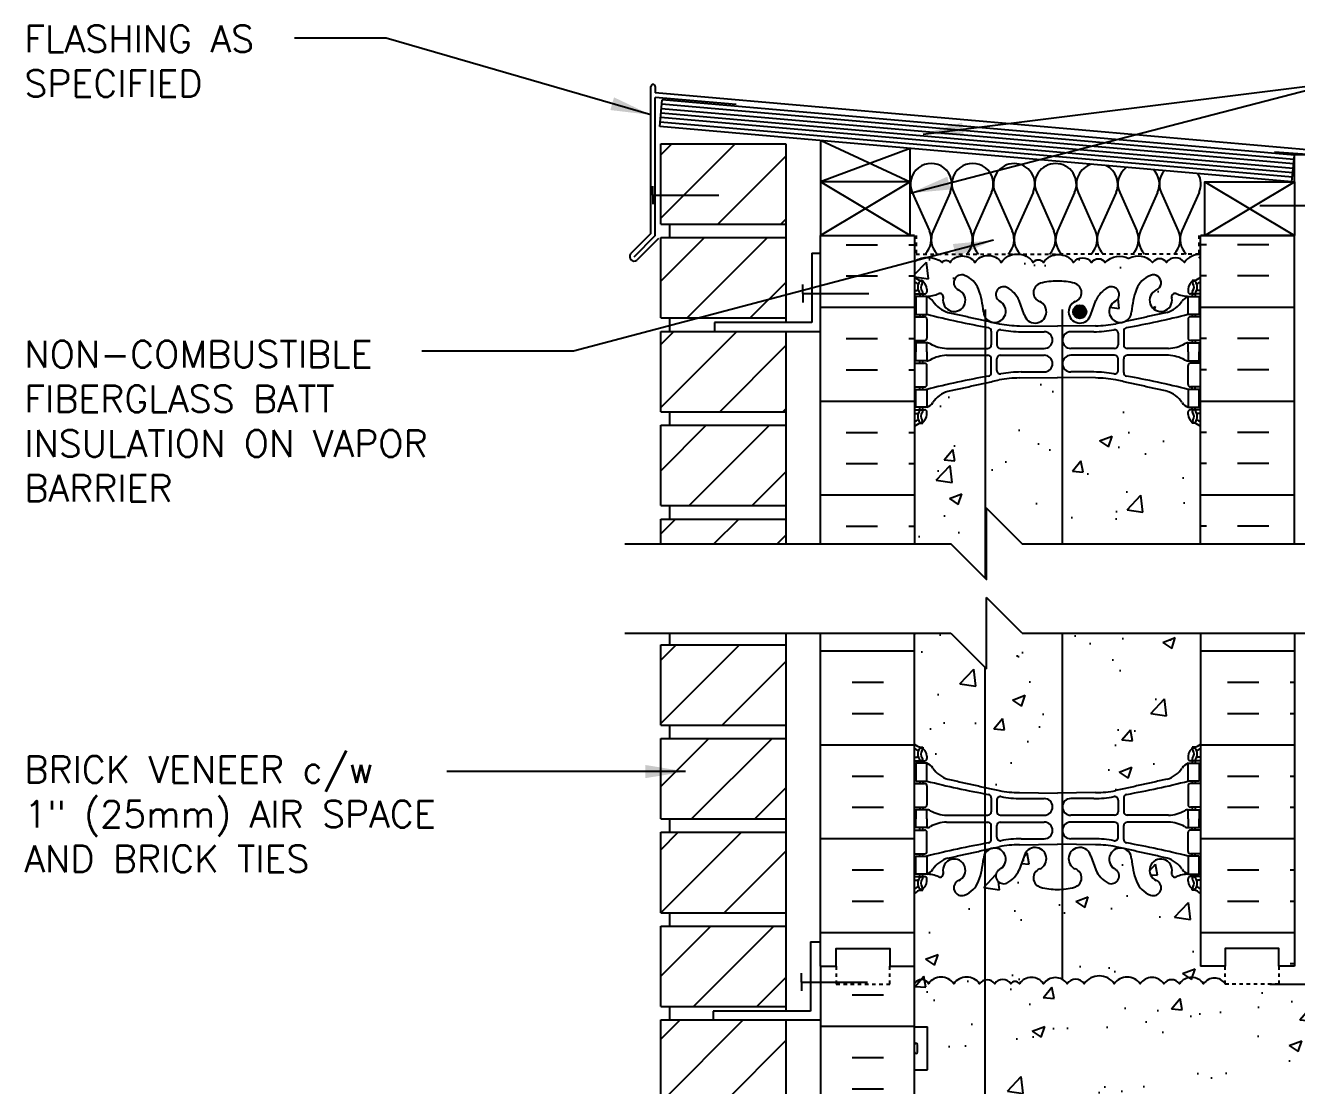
# Model space of a CAD drawing. Header units: inches. Extents: x 99.4 to 154.5, y 81.8 to 156.6.
# Drawn here: x 99.38 to 134.93, y 126.96 to 156.63 of the extents above; entities that cross this region are included whole.
import ezdxf

# ---------------------------------------------------------------- set-up
doc = ezdxf.new("R2010")
doc.units = ezdxf.units.IN
doc.header["$LTSCALE"] = 0.5
doc.header["$MEASUREMENT"] = 0
doc.linetypes.add('DASHED2', pattern=[0.375, 0.25, -0.125])
for name, color, linetype in [('HATCH', 12, 'Continuous'), ('line25', 2, 'Continuous'), ('LINE3', 3, 'Continuous'), ('LINE50', 5, 'Continuous'), ('LINE9', 9, 'Continuous'), ('TEXT', 4, 'Continuous'), ('Web_Edge', 9, 'Continuous')]:
    doc.layers.add(name, color=color, linetype=linetype)
doc.styles.add('DIM', font='romans.shx', dxfattribs={"width": 0.7})
doc.styles.add('ROMANS', font='romans.shx', dxfattribs={"height": 0.75})
doc.dimstyles.new('ext_12', dxfattribs={"dimscale": 12, "dimtxt": 0.09375, "dimasz": 0.09375, "dimexe": 0.09375, "dimexo": 0.0625, "dimgap": 0.0625, "dimtad": 1, "dimdec": 1, "dimzin": 3, "dimdsep": 46, "dimlunit": 4, "dimtxsty": 'DIM', "dimcen": 0.09, "dimdle": 0.09375, "dimclrt": 4, "dimadec": 0, "dimazin": 0, "dimtfac": 1, "dimtdec": 1, "dimtmove": 2, "dimatfit": 3, "dimfxl": 1, "dimfrac": 2, "dimtolj": 1, "dimtzin": 0, "dimarcsym": 0})

msp = doc.modelspace()

# ---------------------------------------------------------------- hatches: boundary and pattern name
at = {"layer": 'HATCH'}
h = msp.add_hatch(dxfattribs=at)
h.set_pattern_fill('ANSI31', color=256, scale=10, style=0)
h.set_pattern_definition([(45, (118.6013, 106.7309), (-0.883883, 0.883883), [])])
h.paths.add_polyline_path([(120.649, 107.801), (117.15, 107.801), (117.15, 105.551), (120.649, 105.551)])
h.paths.add_polyline_path([(120.649, 105.176), (117.15, 105.176), (117.15, 103.303), (120.649, 103.303)])
h.paths.add_polyline_path([(120.649, 139.301), (117.15, 139.301), (117.15, 137.051), (120.649, 137.051)])
h.paths.add_polyline_path([(120.649, 136.676), (117.15, 136.676), (117.15, 134.426), (120.649, 134.426)])
h.paths.add_polyline_path([(120.649, 134.051), (117.15, 134.051), (117.15, 131.801), (120.649, 131.801)])
h.paths.add_polyline_path([(120.649, 131.426), (117.15, 131.426), (117.15, 129.176), (120.649, 129.176)])
h.paths.add_polyline_path([(120.649, 128.801), (117.15, 128.801), (117.15, 126.551), (120.649, 126.551)])
h.paths.add_polyline_path([(120.649, 126.176), (117.15, 126.176), (117.15, 123.926), (120.649, 123.926)])
h.paths.add_polyline_path([(120.649, 123.551), (117.15, 123.551), (117.15, 121.301), (120.649, 121.301)])
h.paths.add_polyline_path([(120.649, 120.926), (117.15, 120.926), (117.15, 118.676), (120.649, 118.676)])
h.paths.add_polyline_path([(120.649, 118.301), (117.15, 118.301), (117.15, 116.051), (120.649, 116.051)])
h.paths.add_polyline_path([(120.649, 115.676), (117.15, 115.676), (117.15, 113.426), (120.649, 113.426)])
h.paths.add_polyline_path([(120.649, 113.051), (117.15, 113.051), (117.15, 110.801), (120.649, 110.801)])
h.paths.add_polyline_path([(120.649, 110.426), (117.15, 110.426), (117.15, 108.176), (120.649, 108.176)])
h.paths.add_polyline_path([(120.649, 142.818), (117.149, 142.818), (117.149, 142.122), (120.649, 142.122)])
h.paths.add_polyline_path([(120.649, 145.443), (117.149, 145.443), (117.149, 143.193), (120.649, 143.193)])
h.paths.add_polyline_path([(120.649, 148.068), (117.149, 148.068), (117.149, 145.818), (120.649, 145.818)])
h.paths.add_polyline_path([(120.649, 150.693), (117.149, 150.693), (117.149, 148.443), (120.649, 148.443)])
h.paths.add_polyline_path([(120.649, 153.318), (117.149, 153.318), (117.149, 151.068), (120.649, 151.068)])
h = msp.add_hatch(dxfattribs=at)
h.set_pattern_fill('INSUL', color=256, scale=7, style=0)
h.set_pattern_definition([(0, (-2801.9145, -263.3835), (0, 2.625), []), (0, (-2801.9145, -262.5085), (0, 2.625), [0.875, -0.875]), (0, (-2801.9145, -261.6335), (0, 2.625), [0.875, -0.875])])
h.paths.add_polyline_path([(124.247, 150.754), (121.622, 150.754), (121.622, 142.129), (124.247, 142.129)])
h = msp.add_hatch(dxfattribs=at)
h.set_pattern_fill('INSUL', color=256, scale=7, style=0)
h.set_pattern_definition([(180, (3058.4086, -263.3835), (0, 2.625), []), (180, (3058.4086, -262.5085), (0, 2.625), [0.875, -0.875]), (180, (3058.4086, -261.6335), (0, 2.625), [0.875, -0.875])])
h.paths.add_polyline_path([(134.872, 150.754), (132.247, 150.754), (132.247, 142.129), (134.872, 142.129)])
h = msp.add_hatch(dxfattribs=at)
h.set_pattern_fill('AR-CONC', color=256, scale=0.5)
h.paths.add_polyline_path([(127.57, 150, 0.520567), (126.675, 150, 0.520567), (125.935, 150, 0.520567), (125.242, 150, 0.520567), (125.022, 150, 0.321585), (124.247, 150.025), (124.247, 149.592, 0.088416), (124.393, 149.494), (124.483, 149.494), (124.483, 149.453, -0.249069), (124.593, 149.245), (124.593, 149.178, -0.414214), (124.531, 149.115), (124.483, 149.115), (124.483, 149.045), (124.588, 149.045, 0.087457), (124.925, 149.124, -0.638777), (125.05, 149.001, 2.087231), (125.484, 149.226, -1), (125.647, 149.634, -0.21345), (126.04, 149.245, -0.068226), (126.175, 148.617, 1.753171), (126.626, 148.914, -0.940793), (126.83, 149.297, -0.173075), (127.176, 148.93), (127.318, 148.543, 1.612474), (127.75, 148.903, -0.734872), (127.773, 149.414, -0.068475), (128.247, 149.476, -0.068475), (128.721, 149.414, -0.734872), (128.744, 148.903, 1.612474), (129.176, 148.543), (129.318, 148.93, -0.173075), (129.664, 149.297, -0.940793), (129.868, 148.914, 1.753171), (130.319, 148.617, -0.068226), (130.455, 149.245, -0.21345), (130.847, 149.634, -1), (131.01, 149.226, 2.087231), (131.444, 149.001, -0.638777), (131.569, 149.124, 0.087457), (131.906, 149.045), (132.011, 149.045), (132.011, 149.115), (131.964, 149.115, -0.414214), (131.901, 149.178), (131.901, 149.245, -0.249069), (132.011, 149.453), (132.011, 149.494), (132.101, 149.494, 0.088416), (132.247, 149.592), (132.247, 150.219, 0.259173), (131.796, 150, 0.520567), (131.296, 150, 0.520567), (130.909, 150, 0.336749), (130.247, 150.105, 0.336749), (129.585, 150, 0.520567), (129.198, 150, 0.520567), (128.698, 150, 0.520567), (127.852, 150, 0.520567)])
h = msp.add_hatch(dxfattribs=at)
h.set_pattern_fill('AR-CONC', color=256, scale=0.5)
edge = h.paths.add_edge_path()
edge.add_arc((131.901, 145.038), 0.5, 46.2109, 66.4218)
edge.add_line((132.101, 145.497), (132.011, 145.497))
edge.add_line((132.011, 145.497), (132.011, 145.538))
edge.add_arc((132.151, 145.745), 0.25, 180, 235.9442, ccw=False)
edge.add_line((131.901, 145.745), (131.901, 145.813))
edge.add_arc((131.964, 145.813), 0.0625, 90, 180, ccw=False)
edge.add_line((131.964, 145.875), (132.011, 145.875))
edge.add_line((132.011, 145.875), (132.011, 145.945))
edge.add_line((132.011, 145.945), (131.906, 145.945))
edge.add_arc((132.028, 146.288), 0.364, 214.9775, 250.3387, ccw=False)
edge.add_arc((131.105, 145.677), 0.743, 32.7919, 73.8107)
edge.add_spline(control_points=[(131.313, 146.391), (129.875, 146.711)], knot_values=[0, 0, 1, 1], degree=1, periodic=0)
edge.add_arc((129.319, 143.78), 2.984, 79.2546, 90.0995)
edge.add_line((129.314, 146.764), (128.247, 146.779))
edge.add_line((128.247, 146.779), (127.18, 146.764))
edge.add_arc((127.175, 143.78), 2.984, 89.9005, 100.7454)
edge.add_spline(control_points=[(126.619, 146.711), (125.181, 146.391)], knot_values=[0, 0, 1, 1], degree=1, periodic=0)
edge.add_arc((125.389, 145.677), 0.743, 106.1893, 147.2081)
edge.add_arc((124.466, 146.288), 0.364, 289.6613, 325.0225, ccw=False)
edge.add_line((124.588, 145.945), (124.483, 145.945))
edge.add_line((124.483, 145.945), (124.483, 145.875))
edge.add_line((124.483, 145.875), (124.531, 145.875))
edge.add_arc((124.531, 145.813), 0.0625, 0, 90, ccw=False)
edge.add_line((124.593, 145.813), (124.593, 145.745))
edge.add_arc((124.343, 145.745), 0.25, 304.0558, 360, ccw=False)
edge.add_line((124.483, 145.538), (124.483, 145.497))
edge.add_line((124.483, 145.497), (124.393, 145.497))
edge.add_arc((124.593, 145.038), 0.5, 113.5782, 133.7891)
edge.add_line((124.247, 145.399), (124.247, 142.122))
edge.add_line((124.247, 142.122), (125.261, 142.122))
edge.add_line((125.261, 142.122), (126.261, 141.122))
edge.add_line((126.261, 141.122), (126.261, 143.122))
edge.add_line((126.261, 143.122), (127.261, 142.122))
edge.add_line((127.261, 142.122), (132.247, 142.122))
edge.add_line((132.247, 142.122), (132.247, 145.399))
h = msp.add_hatch(dxfattribs=at)
h.set_pattern_fill('AR-CONC', color=256, scale=0.5)
edge = h.paths.add_edge_path()
edge.add_line((132.247, 139.622), (127.261, 139.622))
edge.add_line((127.261, 139.622), (126.261, 140.622))
edge.add_line((126.261, 140.622), (126.261, 138.622))
edge.add_line((126.261, 138.622), (125.261, 139.622))
edge.add_line((125.261, 139.622), (124.247, 139.622))
edge.add_line((124.247, 139.622), (124.247, 136.53))
edge.add_arc((124.593, 136.89), 0.5, 226.2109, 246.4218)
edge.add_line((124.393, 136.432), (124.483, 136.432))
edge.add_line((124.483, 136.432), (124.483, 136.39))
edge.add_arc((124.343, 136.183), 0.25, 0, 55.9442, ccw=False)
edge.add_line((124.593, 136.183), (124.593, 136.116))
edge.add_arc((124.531, 136.116), 0.0625, -90, 0, ccw=False)
edge.add_line((124.531, 136.053), (124.483, 136.053))
edge.add_line((124.483, 136.053), (124.483, 135.983))
edge.add_line((124.483, 135.983), (124.588, 135.983))
edge.add_arc((124.466, 135.641), 0.364, 34.9775, 70.3387, ccw=False)
edge.add_arc((125.389, 136.252), 0.743, 212.7919, 253.8107)
edge.add_spline(control_points=[(125.181, 135.538), (126.619, 135.218)], knot_values=[0, 0, 1, 1], degree=1, periodic=0)
edge.add_arc((127.175, 138.149), 2.984, 259.2546, 270.0995)
edge.add_line((127.18, 135.165), (128.247, 135.149))
edge.add_line((128.247, 135.149), (129.314, 135.165))
edge.add_arc((129.319, 138.149), 2.984, 269.9005, 280.7454)
edge.add_spline(control_points=[(129.875, 135.218), (131.313, 135.538)], knot_values=[0, 0, 1, 1], degree=1, periodic=0)
edge.add_arc((131.105, 136.252), 0.743, 286.1893, 327.2081)
edge.add_arc((132.028, 135.641), 0.364, 109.6613, 145.0225, ccw=False)
edge.add_line((131.906, 135.983), (132.011, 135.983))
edge.add_line((132.011, 135.983), (132.011, 136.053))
edge.add_line((132.011, 136.053), (131.964, 136.053))
edge.add_arc((131.964, 136.116), 0.0625, 180, 270, ccw=False)
edge.add_line((131.901, 136.116), (131.901, 136.183))
edge.add_arc((132.151, 136.183), 0.25, 124.0558, 180, ccw=False)
edge.add_line((132.011, 136.39), (132.011, 136.432))
edge.add_line((132.011, 136.432), (132.101, 136.432))
edge.add_arc((131.901, 136.89), 0.5, 293.5782, 313.7891)
edge.add_line((132.247, 136.53), (132.247, 139.622))
h.paths.add_polyline_path([(132.247, 132.337, 0.088416), (132.101, 132.435), (132.011, 132.435), (132.011, 132.476, -0.249069), (131.901, 132.683), (131.901, 132.751, -0.414214), (131.964, 132.813), (132.011, 132.813), (132.011, 132.883), (131.906, 132.883, 0.085348), (131.577, 132.808, -0.669601), (131.444, 132.928, 2.087231), (131.01, 132.703, -1), (130.847, 132.295, -0.21345), (130.455, 132.684, -0.069923), (130.318, 133.328, 1.702394), (129.868, 133.015, -0.940793), (129.664, 132.632, -0.173075), (129.318, 132.999), (129.176, 133.385, 1.612474), (128.744, 133.026, -0.734872), (128.721, 132.515, -0.068475), (128.247, 132.453, -0.068475), (127.773, 132.515, -0.734872), (127.75, 133.026, 1.612474), (127.318, 133.385), (127.176, 132.999, -0.173075), (126.83, 132.632, -0.940793), (126.626, 133.015, 1.702394), (126.176, 133.328, -0.069923), (126.04, 132.684, -0.21345), (125.647, 132.295, -1), (125.484, 132.703, 2.087231), (125.05, 132.928, -0.669601), (124.918, 132.808, 0.085348), (124.588, 132.883), (124.483, 132.883), (124.483, 132.813), (124.531, 132.813, -0.414214), (124.593, 132.751), (124.593, 132.683, -0.249069), (124.483, 132.476), (124.483, 132.435), (124.393, 132.435, 0.088416), (124.247, 132.337), (124.247, 130.303), (124.247, 129.815, -0.594384), (124.637, 129.815, -0.520567), (125.346, 129.815, -0.520567), (126.067, 129.815, -0.520567), (126.491, 129.815, -0.520567), (126.938, 129.815, -0.520567), (127.181, 129.815, -0.520567), (127.858, 129.815, -0.520567), (128.517, 129.815, -0.520567), (128.995, 129.815, -0.520567), (129.836, 129.815, -0.520567), (130.558, 129.815, -0.520567), (131.225, 129.815, -0.520567), (131.657, 129.815, -0.520567), (132.334, 129.815, -0.51094), (132.935, 129.824), (132.935, 130.303), (132.247, 130.303)])
h.paths.add_polyline_path([(153.512, 129.271), (153.512, 129.803), (134.185, 129.803), (132.935, 129.803), (132.935, 129.824, 0.51094), (132.334, 129.815, 0.520567), (131.657, 129.815, 0.520567), (131.225, 129.815, 0.520567), (130.558, 129.815, 0.520567), (129.836, 129.815, 0.520567), (128.995, 129.815, 0.520567), (128.517, 129.815, 0.520567), (127.858, 129.815, 0.520567), (127.181, 129.815, 0.520567), (126.938, 129.815, 0.520567), (126.491, 129.815, 0.520567), (126.067, 129.815, 0.520567), (125.346, 129.815, 0.520567), (124.637, 129.815, 0.594384), (124.247, 129.815), (124.247, 128.608), (124.612, 128.608), (124.612, 127.408), (124.247, 127.408), (124.247, 126.658), (124.612, 126.658), (124.612, 125.458), (124.247, 125.458), (124.247, 124.708), (124.612, 124.708), (124.612, 123.508), (124.247, 123.508), (124.247, 122.758), (124.612, 122.758), (124.612, 121.673, -0.223532), (124.822, 121.553, -0.520567), (125.215, 121.553, -0.520567), (125.547, 121.553, -0.520567), (125.909, 121.553, -0.520567), (126.281, 121.553, -0.520567), (126.747, 121.553, -0.520567), (127.14, 121.553, -0.520567), (127.471, 121.553, -0.520567), (127.834, 121.553, -0.520567), (128.206, 121.553, -0.520567), (128.672, 121.553, -0.520567), (129.065, 121.553, -0.520567), (129.396, 121.553, -0.493322), (129.747, 121.568, -0.520567), (130.14, 121.568, -0.520567), (130.471, 121.568, -0.546814), (130.843, 121.553, -0.520567), (131.237, 121.553, -0.520567), (131.568, 121.553, -0.493322), (131.918, 121.568, -0.405724), (132.247, 121.631), (132.247, 121.803), (153.512, 121.803), (153.512, 127.271), (154.512, 128.271), (152.512, 128.271)])
h.paths.add_polyline_path([(131.737, 120.99), (131.617, 121.19), (131.617, 121.303), (132.247, 121.303), (132.247, 121.631, 0.405724), (131.918, 121.568, 0.493322), (131.568, 121.553, 0.520567), (131.237, 121.553, 0.520567), (130.843, 121.553, 0.546814), (130.471, 121.568, 0.520567), (130.14, 121.568, 0.520567), (129.747, 121.568, 0.493322), (129.396, 121.553, 0.520567), (129.065, 121.553, 0.520567), (128.672, 121.553, 0.520567), (128.206, 121.553, 0.520567), (127.834, 121.553, 0.520567), (127.471, 121.553, 0.520567), (127.14, 121.553, 0.520567), (126.747, 121.553, 0.520567), (126.281, 121.553, 0.520567), (125.909, 121.553, 0.520567), (125.547, 121.553, 0.520567), (125.215, 121.553, 0.520567), (124.822, 121.553, 0.520567), (124.356, 121.553, 0.154863), (124.247, 121.636), (124.247, 121.303), (124.877, 121.303), (124.877, 121.19), (124.757, 120.99), (124.757, 119.522, 0.268156), (124.918, 119.374), (131.576, 119.374, 0.268138), (131.737, 119.522)])
h.paths.add_polyline_path([(131.887, 112.952, -0.414214), (131.837, 113.002), (131.837, 113.032), (131.737, 113.032), (131.737, 114.633, -0.380392), (131.444, 114.928, 2.087231), (131.01, 114.703, -1), (130.847, 114.295, -0.21345), (130.455, 114.684, -0.069923), (130.318, 115.328, 1.702394), (129.868, 115.015, -0.940793), (129.664, 114.632, -0.173075), (129.318, 114.999), (129.176, 115.385, 1.612474), (128.744, 115.026, -0.734872), (128.721, 114.515, -0.068475), (128.247, 114.453, -0.068475), (127.773, 114.515, -0.734872), (127.75, 115.026, 1.612474), (127.318, 115.385), (127.176, 114.999, -0.173075), (126.83, 114.632, -0.940793), (126.626, 115.015, 1.702394), (126.176, 115.328, -0.069923), (126.04, 114.684, -0.21345), (125.647, 114.295, -1), (125.484, 114.703, 2.087231), (125.05, 114.928, -0.380397), (124.757, 114.633), (124.757, 113.032), (124.657, 113.032), (124.657, 113.002, -0.414214), (124.607, 112.952), (124.481, 112.952), (124.432, 112.802, -0.6), (124.332, 112.802), (124.247, 113.062), (124.247, 112.303), (124.247, 110.268, 0.088416), (124.393, 110.171), (124.483, 110.171), (124.483, 110.129, -0.249069), (124.593, 109.922), (124.593, 109.855, -0.414214), (124.531, 109.792), (124.483, 109.792), (124.483, 109.722), (124.588, 109.722, 0.085348), (124.918, 109.798, -0.669601), (125.05, 109.677, 2.087231), (125.484, 109.902, -1), (125.647, 110.311, -0.21345), (126.04, 109.922, -0.069923), (126.176, 109.278, 1.702394), (126.626, 109.59, -0.940793), (126.83, 109.974, -0.173075), (127.176, 109.607), (127.318, 109.22, 1.612474), (127.75, 109.58, -0.734872), (127.773, 110.091, -0.068475), (128.247, 110.153, -0.068475), (128.721, 110.091, -0.734872), (128.744, 109.58, 1.612474), (129.176, 109.22), (129.318, 109.607, -0.173075), (129.664, 109.974, -0.940793), (129.868, 109.59, 1.702394), (130.318, 109.278, -0.069923), (130.455, 109.922, -0.21345), (130.847, 110.311, -1), (131.01, 109.902, 2.087231), (131.444, 109.677, -0.669601), (131.577, 109.798, 0.085348), (131.906, 109.722), (132.011, 109.722), (132.011, 109.792), (131.964, 109.792, -0.414214), (131.901, 109.855), (131.901, 109.922, -0.249069), (132.011, 110.129), (132.011, 110.171), (132.101, 110.171, 0.088416), (132.247, 110.268), (132.247, 112.303), (132.247, 113.062), (132.162, 112.802, -0.6), (132.062, 112.802), (132.013, 112.952)])
edge = h.paths.add_edge_path()
edge.add_arc((131.901, 105.715), 0.5, 46.2109, 66.4218)
edge.add_line((132.101, 106.173), (132.011, 106.173))
edge.add_line((132.011, 106.173), (132.011, 106.215))
edge.add_arc((132.151, 106.422), 0.25, 180, 235.9442, ccw=False)
edge.add_line((131.901, 106.422), (131.901, 106.49))
edge.add_arc((131.964, 106.49), 0.0625, 90, 180, ccw=False)
edge.add_line((131.964, 106.552), (132.011, 106.552))
edge.add_line((132.011, 106.552), (132.011, 106.622))
edge.add_line((132.011, 106.622), (131.906, 106.622))
edge.add_arc((132.028, 106.965), 0.364, 214.9775, 250.3387, ccw=False)
edge.add_arc((131.105, 106.354), 0.743, 32.7919, 73.8107)
edge.add_spline(control_points=[(131.313, 107.068), (129.875, 107.388)], knot_values=[0, 0, 1, 1], degree=1, periodic=0)
edge.add_arc((129.319, 104.456), 2.984, 79.2546, 90.0995)
edge.add_line((129.314, 107.44), (128.247, 107.456))
edge.add_line((128.247, 107.456), (127.18, 107.44))
edge.add_arc((127.175, 104.456), 2.984, 89.9005, 100.7454)
edge.add_spline(control_points=[(126.619, 107.388), (125.181, 107.068)], knot_values=[0, 0, 1, 1], degree=1, periodic=0)
edge.add_arc((125.389, 106.354), 0.743, 106.1893, 147.2081)
edge.add_arc((124.466, 106.965), 0.364, 289.6613, 325.0225, ccw=False)
edge.add_line((124.588, 106.622), (124.483, 106.622))
edge.add_line((124.483, 106.622), (124.483, 106.552))
edge.add_line((124.483, 106.552), (124.531, 106.552))
edge.add_arc((124.531, 106.49), 0.0625, 0, 90, ccw=False)
edge.add_line((124.593, 106.49), (124.593, 106.422))
edge.add_arc((124.343, 106.422), 0.25, 304.0558, 360, ccw=False)
edge.add_line((124.483, 106.215), (124.483, 106.173))
edge.add_line((124.483, 106.173), (124.393, 106.173))
edge.add_arc((124.593, 105.715), 0.5, 113.5782, 133.7891)
edge.add_line((124.247, 106.076), (124.247, 103.303))
edge.add_line((124.247, 103.303), (125.261, 103.303))
edge.add_line((125.261, 103.303), (126.261, 104.303))
edge.add_line((126.261, 104.303), (126.261, 103.303))
edge.add_line((126.261, 103.303), (126.261, 102.303))
edge.add_line((126.261, 102.303), (127.261, 103.303))
edge.add_line((127.261, 103.303), (132.247, 103.303))
edge.add_line((132.247, 103.303), (132.247, 106.076))
h.paths.add_polyline_path([(128.171, 117.03, 0.225652), (127.796, 117.405), (125.132, 117.405, 0.225652), (124.757, 117.03), (124.757, 116.189, 0.225652), (125.132, 115.814), (127.796, 115.814, 0.225652), (128.171, 116.189)])
h.paths.add_polyline_path([(128.171, 118.811, 0.225652), (127.796, 119.186), (125.132, 119.186, 0.225652), (124.757, 118.811), (124.757, 117.97, 0.225652), (125.132, 117.595), (127.796, 117.595, 0.225652), (128.171, 117.97)])
h.paths.add_polyline_path([(131.737, 118.811, 0.225652), (131.362, 119.186), (128.698, 119.186, 0.225652), (128.323, 118.811), (128.323, 117.97, 0.225652), (128.698, 117.595), (131.362, 117.595, 0.225652), (131.737, 117.97)])
h.paths.add_polyline_path([(131.737, 117.03, 0.225652), (131.362, 117.405), (128.698, 117.405, 0.225652), (128.323, 117.03), (128.323, 116.189, 0.225652), (128.698, 115.814), (131.362, 115.814, 0.225652), (131.737, 116.189)])
h = msp.add_hatch(dxfattribs=at)
h.set_pattern_fill('INSUL', color=256, scale=7, style=0)
h.paths.add_polyline_path([(134.872, 139.622), (132.247, 139.622), (132.247, 130.303), (132.935, 130.303), (132.935, 130.803), (134.435, 130.803), (134.435, 130.303), (134.872, 130.303)])
h.paths.add_polyline_path([(124.247, 139.622), (121.622, 139.622), (121.622, 130.303), (122.06, 130.303), (122.06, 130.803), (123.56, 130.803), (123.56, 130.303), (124.247, 130.303)])
h = msp.add_hatch(dxfattribs=at)
h.set_pattern_fill('INSUL', color=256, scale=7, style=0)
h.paths.add_polyline_path([(134.872, 121.803), (132.247, 121.803), (132.247, 112.303), (132.935, 112.303), (132.935, 112.803), (134.435, 112.803), (134.435, 112.303), (134.872, 112.303)])
h.paths.add_polyline_path([(124.247, 130.303), (123.56, 130.303), (123.56, 129.803), (122.06, 129.803), (122.06, 129.862), (121.622, 129.862), (121.622, 112.303), (122.06, 112.303), (122.06, 112.803), (123.56, 112.803), (123.56, 112.303), (124.247, 112.303)])
at = {"layer": 'LINE3'}
h = msp.add_hatch(color=256, dxfattribs=at)
h.paths.add_polyline_path([(129.055, 148.65, 0.831395), (128.687, 148.65)])
h.paths.add_polyline_path([(129.058, 148.616, 0.045935), (129.055, 148.65), (128.687, 148.65, 0.045935), (128.683, 148.616, 1)])

# ---------------------------------------------------------------- linework, layer by layer
at = {"layer": 'HATCH'}
for p, q in [((116.872, 150.806), (116.872, 154.918)), ((116.997, 154.918), (116.997, 154.741)), ((135.963, 153.081), (116.997, 154.741)), ((116.997, 150.754), (116.997, 154.615)), ((119.262, 154.417), (116.997, 154.615)), ((134.861, 152.877), (117.18, 154.423)), ((134.828, 152.503), (117.148, 154.05)), ((134.839, 152.628), (117.158, 154.174)), ((134.85, 152.752), (117.169, 154.299)), ((134.817, 152.379), (117.137, 153.925)), ((121.637, 153.406), (124.122, 152.254)), ((124.122, 153.189), (121.622, 152.254)), ((135.622, 152.988), (134.315, 153.079)), ((124.122, 150.754), (121.622, 152.254)), ((124.122, 152.254), (121.622, 150.754)), ((132.372, 150.754), (134.872, 152.254)), ((132.372, 152.254), (134.872, 150.754)), ((124.185, 151.95), (124.664, 150.877)), ((125.244, 151.951), (124.765, 150.877)), ((125.344, 151.95), (125.824, 150.877)), ((126.403, 151.951), (125.924, 150.877)), ((126.504, 151.95), (126.983, 150.877)), ((127.563, 151.95), (127.084, 150.877)), ((127.665, 151.95), (128.144, 150.877)), ((128.724, 151.95), (128.245, 150.877)), ((128.826, 151.95), (129.305, 150.877)), ((129.885, 151.95), (129.406, 150.877)), ((129.987, 151.95), (130.466, 150.877)), ((131.047, 151.95), (130.567, 150.877)), ((131.148, 151.95), (131.627, 150.877)), ((132.208, 151.95), (131.728, 150.877)), ((116.872, 150.806), (116.303, 150.237)), ((116.997, 150.754), (116.392, 150.149)), ((117.085, 150.666), (116.48, 150.06))]:
    msp.add_line(p, q, dxfattribs=at)
at = {"layer": 'HATCH', "color": 6, "linetype": 'DASHED2', "ltscale": 0.5}
for points in [[(122.935, 150.754), (124.291, 150.754), (124.291, 150.233), (128.247, 150.233)], [(133.56, 150.754), (132.203, 150.754), (132.203, 150.233), (128.247, 150.233)]]:
    msp.add_lwpolyline(points, dxfattribs=at)
at = {"layer": 'HATCH'}
for points in [[(124.247, 150.025, -0.321585), (125.022, 150, -0.520567), (125.242, 150, -0.520567), (125.935, 150, -0.520567), (126.675, 150, -0.520567), (127.57, 150, -0.520567), (127.852, 150, -0.520567), (128.698, 150, -0.520567), (129.198, 150, -0.520567), (129.585, 150, -0.336749), (130.247, 150.105)], [(132.247, 150.219, 0.259173), (131.796, 150, 0.520567), (131.296, 150, 0.520567), (130.909, 150, 0.336749), (130.247, 150.105)], [(132.941, 129.815, 0.520567), (132.334, 129.815, 0.520567), (131.657, 129.815, 0.520567), (131.225, 129.815, 0.520567), (130.558, 129.815, 0.520567), (129.836, 129.815, 0.520567), (128.995, 129.815, 0.520567), (128.517, 129.815, 0.520567), (127.858, 129.815, 0.520567), (127.181, 129.815, 0.520567), (126.938, 129.815, 0.520567), (126.491, 129.815, 0.520567), (126.067, 129.815, 0.520567), (125.346, 129.815, 0.520567), (124.637, 129.815, 0.594384), (124.247, 129.815)]]:
    msp.add_lwpolyline(points, format="xyb", dxfattribs=at)
for centre, radius, start, end in [((116.935, 154.918), 0.0625, 0, 180), ((124.714, 152.187), 0.58, 335.9664, 204.0694), ((125.874, 152.187), 0.58, 335.9664, 204.0694), ((127.03, 152.187), 0.577, 89.6769, 204.2169), ((127.037, 152.187), 0.577, 335.7834, 90.4023), ((128.191, 152.187), 0.577, 89.5977, 204.2166), ((128.198, 152.187), 0.577, 335.7831, 90.3231), ((129.352, 152.187), 0.577, 105.0351, 204.2166), ((129.359, 152.187), 0.577, 335.7831, 64.7825), ((130.513, 152.187), 0.577, 125.1758, 204.2166), ((130.52, 152.187), 0.577, 335.7831, 44.7269), ((131.674, 152.187), 0.577, 138.9384, 204.2166), ((131.682, 152.187), 0.577, 335.7831, 30.9838), ((124.135, 150.641), 0.58, 315.3149, 24.0694), ((125.295, 150.641), 0.58, 155.9664, 224.6851), ((125.294, 150.641), 0.58, 315.3149, 24.0694), ((126.454, 150.641), 0.58, 155.9664, 224.6851), ((126.454, 150.641), 0.58, 315.3149, 24.0694), ((127.613, 150.641), 0.58, 155.9306, 224.6851), ((127.615, 150.641), 0.58, 315.3149, 24.0694), ((128.774, 150.641), 0.58, 155.9306, 224.6851), ((128.776, 150.641), 0.58, 315.3149, 24.0694), ((129.935, 150.641), 0.58, 155.9306, 224.6851), ((129.937, 150.641), 0.58, 315.3149, 24.0694), ((131.097, 150.641), 0.58, 155.9306, 224.6851), ((131.098, 150.641), 0.58, 315.3149, 24.0694), ((132.258, 150.641), 0.58, 155.9306, 224.6851), ((116.407, 150.164), 0.127, 144.7902, 305.2098), ((125.295, 150.641), 0.58, 269.9771, 270), ((125.294, 150.641), 0.58, 270, 270.0458), ((127.613, 150.641), 0.58, 270, 273.6965), ((127.615, 150.641), 0.58, 280.1122, 281.3565), ((131.931, 150.641), 0.58, 297.6798, 302.977)]:
    msp.add_arc(centre, radius, start, end, dxfattribs=at)
at = {"layer": 'line25'}
for p, q in [((117.126, 153.801), (117.191, 154.548)), ((134.872, 153.001), (117.191, 154.548)), ((134.806, 152.254), (117.126, 153.801)), ((117.149, 151.068), (117.149, 153.318)), ((117.149, 153.318), (120.649, 153.318)), ((120.649, 153.318), (120.649, 148.318)), ((121.622, 153.407), (121.622, 150.754)), ((124.122, 150.754), (124.122, 153.189)), ((134.806, 152.254), (134.872, 153.001)), ((134.872, 152.254), (134.872, 153.005)), ((135.372, 153.005), (134.872, 153.005)), ((124.122, 152.254), (121.622, 152.254)), ((117.149, 151.068), (120.649, 151.068)), ((117.399, 150.693), (117.399, 151.068)), ((117.399, 150.693), (117.399, 151.068)), ((117.149, 148.443), (117.149, 150.693)), ((117.149, 150.693), (120.649, 150.693)), ((121.622, 150.754), (124.122, 150.754)), ((124.247, 150.754), (124.122, 150.754)), ((124.247, 150.754), (124.247, 142.122)), ((132.247, 150.754), (132.372, 150.754)), ((132.247, 142.122), (132.247, 150.754)), ((117.149, 148.443), (120.649, 148.443)), ((117.399, 148.068), (117.399, 148.443)), ((117.149, 145.818), (117.149, 148.068)), ((117.149, 148.068), (120.649, 148.068)), ((120.649, 148.068), (120.649, 142.122)), ((117.149, 145.818), (120.649, 145.818)), ((117.399, 145.443), (117.399, 145.818)), ((117.149, 143.193), (117.149, 145.443)), ((117.149, 145.443), (120.649, 145.443)), ((117.149, 143.193), (120.649, 143.193)), ((117.399, 142.818), (117.399, 143.193)), ((117.149, 142.122), (117.149, 142.818)), ((117.149, 142.818), (120.649, 142.818)), ((117.4, 139.301), (117.4, 139.622)), ((117.4, 139.301), (117.4, 139.622)), ((120.649, 139.622), (120.649, 129.051)), ((124.247, 130.303), (124.247, 139.622)), ((132.247, 139.622), (132.247, 130.303)), ((117.15, 137.051), (117.15, 139.301)), ((117.15, 139.301), (120.65, 139.301)), ((117.15, 137.051), (120.65, 137.051)), ((117.4, 136.676), (117.4, 137.051)), ((117.4, 136.676), (117.4, 137.051)), ((117.15, 134.426), (117.15, 136.676)), ((117.15, 136.676), (120.65, 136.676)), ((117.15, 134.426), (120.65, 134.426)), ((117.4, 134.051), (117.4, 134.426)), ((117.4, 134.051), (117.4, 134.426)), ((117.15, 131.801), (117.15, 134.051)), ((117.15, 134.051), (120.65, 134.051)), ((117.15, 131.801), (120.65, 131.801)), ((117.4, 131.426), (117.4, 131.801)), ((117.4, 131.426), (117.4, 131.801)), ((117.15, 129.176), (117.15, 131.426)), ((117.15, 131.426), (120.65, 131.426)), ((124.247, 112.303), (124.247, 130.303)), ((134.185, 129.803), (153.512, 129.803)), ((117.15, 129.176), (120.65, 129.176)), ((117.4, 128.801), (117.4, 129.176)), ((117.4, 128.801), (117.4, 129.176)), ((117.15, 126.551), (117.15, 128.801)), ((117.15, 128.801), (120.65, 128.801)), ((120.649, 128.801), (120.649, 115.926)), ((124.247, 128.608), (124.612, 128.608)), ((124.612, 127.408), (124.612, 128.608)), ((124.247, 127.408), (124.612, 127.408))]:
    msp.add_line(p, q, dxfattribs=at)
msp.add_lwpolyline([(134.872, 152.254), (134.872, 150.754), (132.372, 150.754), (132.372, 152.254)], close=True, dxfattribs=at)
at = {"layer": 'LINE3'}
for p, q in [((126.224, 148.685), (126.224, 141.159)), ((128.376, 148.685), (128.376, 142.122)), ((128.376, 139.622), (128.376, 129.939)), ((126.224, 104.266), (126.224, 138.659))]:
    msp.add_line(p, q, dxfattribs=at)
msp.add_circle((128.871, 148.616), 0.188, dxfattribs=at)
at = {"layer": 'LINE50'}
for p, q in [((121.622, 150.754), (124.247, 150.754)), ((121.622, 142.122), (121.622, 150.754)), ((132.247, 150.754), (134.872, 150.754)), ((134.872, 142.122), (134.872, 150.754)), ((121.622, 130.303), (121.622, 139.622)), ((134.872, 139.622), (134.872, 130.303)), ((121.622, 130.303), (121.622, 112.303))]:
    msp.add_line(p, q, dxfattribs=at)
for points in [[(121.622, 130.303), (122.06, 130.303), (122.06, 130.803), (123.56, 130.803), (123.56, 130.303), (124.247, 130.303)], [(134.872, 130.303), (134.435, 130.303), (134.435, 130.803), (132.935, 130.803), (132.935, 130.303), (132.247, 130.303)]]:
    msp.add_lwpolyline(points, dxfattribs=at)
at = {"layer": 'LINE9'}
for p, q in [((116.928, 151.879), (116.928, 152.129)), ((116.928, 151.879), (118.774, 151.879)), ((116.928, 151.879), (116.928, 151.629)), ((135.75, 151.583), (133.904, 151.583)), ((121.372, 150.254), (121.372, 148.318)), ((121.372, 150.254), (121.622, 150.254)), ((121.122, 149.129), (121.122, 149.379)), ((121.122, 149.129), (122.968, 149.129)), ((121.122, 149.129), (121.122, 148.879)), ((121.372, 148.318), (118.649, 148.318)), ((118.649, 148.318), (118.649, 148.068)), ((118.649, 148.068), (121.622, 148.068)), ((126.261, 138.622), (126.261, 140.622)), ((127.261, 139.622), (126.261, 140.622)), ((116.149, 139.622), (125.261, 139.622)), ((125.261, 139.622), (126.261, 138.622)), ((127.261, 139.622), (136.372, 139.622)), ((121.334, 130.987), (121.334, 129.051)), ((121.334, 130.987), (121.622, 130.987)), ((121.084, 129.862), (121.084, 130.112)), ((121.084, 129.862), (122.93, 129.862)), ((121.084, 129.862), (121.084, 129.612)), ((121.334, 129.051), (118.611, 129.051)), ((118.611, 129.051), (118.611, 128.801)), ((118.611, 128.801), (121.622, 128.801)), ((124.247, 127.898), (124.247, 128.118)), ((124.247, 128.063), (124.247, 128.063)), ((124.287, 128.158), (124.287, 128.158)), ((124.327, 127.898), (124.327, 128.118)), ((124.247, 127.953), (124.247, 127.953)), ((124.287, 127.858), (124.287, 127.858))]:
    msp.add_line(p, q, dxfattribs=at)
msp.add_lwpolyline([(116.149, 142.122), (125.261, 142.122), (126.261, 141.122), (126.261, 143.122), (127.261, 142.122), (136.372, 142.122)], dxfattribs=at)
at = {"layer": 'LINE9', "linetype": 'DASHED2', "ltscale": 0.15}
for points in [[(122.06, 130.303), (122.06, 130.303), (122.06, 129.803), (123.56, 129.803), (123.56, 130.303), (123.56, 130.303)], [(134.435, 130.303), (134.435, 130.303), (134.435, 129.803), (132.935, 129.803), (132.935, 130.303), (132.935, 130.303)]]:
    msp.add_lwpolyline(points, dxfattribs=at)
at = {"layer": 'LINE9'}
for centre, start, end in [((124.287, 128.118), 90, 180), ((124.287, 128.118), 360, 90), ((124.287, 127.898), 180, 270), ((124.287, 127.898), 270, 0)]:
    msp.add_arc(centre, 0.04, start, end, dxfattribs=at)
at = {"layer": 'Web_Edge'}
for p, q in [((124.393, 149.494), (124.483, 149.494)), ((124.483, 149.494), (124.483, 149.453)), ((132.101, 149.494), (132.011, 149.494)), ((132.011, 149.494), (132.011, 149.453)), ((124.247, 149.215), (124.325, 149.215)), ((124.247, 149.115), (124.531, 149.115)), ((124.393, 149.115), (124.393, 149.045)), ((124.483, 149.115), (124.483, 149.045)), ((124.593, 149.245), (124.593, 149.178)), ((131.901, 149.245), (131.901, 149.178)), ((132.247, 149.115), (131.964, 149.115)), ((132.011, 149.115), (132.011, 149.045)), ((132.101, 149.115), (132.101, 149.045)), ((132.247, 149.215), (132.169, 149.215)), ((127.318, 148.543), (127.176, 148.93)), ((129.176, 148.543), (129.318, 148.93)), ((124.247, 148.475), (124.531, 148.475)), ((124.393, 148.545), (124.393, 148.475)), ((124.483, 148.545), (124.483, 148.475)), ((124.593, 148.413), (124.593, 147.878)), ((131.901, 148.413), (131.901, 147.878)), ((132.247, 148.475), (131.964, 148.475)), ((132.011, 148.545), (132.011, 148.475)), ((132.101, 148.545), (132.101, 148.475)), ((126.395, 148.076), (126.395, 147.691)), ((126.548, 148.014), (126.548, 147.691)), ((127.18, 148.227), (128.247, 148.212)), ((127.228, 148.059), (127.875, 148.059)), ((129.314, 148.227), (128.247, 148.212)), ((129.266, 148.059), (128.619, 148.059)), ((129.946, 148.014), (129.946, 147.691)), ((130.099, 148.076), (130.099, 147.691)), ((124.247, 147.815), (124.531, 147.815)), ((124.393, 147.815), (124.393, 147.745)), ((124.483, 147.815), (124.483, 147.745)), ((125.141, 147.59), (126.295, 147.591)), ((126.648, 147.591), (127.875, 147.591)), ((129.846, 147.591), (128.619, 147.591)), ((131.353, 147.59), (130.199, 147.591)), ((132.247, 147.815), (131.964, 147.815)), ((132.011, 147.815), (132.011, 147.745)), ((132.101, 147.815), (132.101, 147.745)), ((124.393, 147.175), (124.393, 147.245)), ((124.483, 147.175), (124.483, 147.245)), ((125.141, 147.401), (126.295, 147.4)), ((126.395, 146.915), (126.395, 147.3)), ((126.548, 146.977), (126.548, 147.3)), ((126.648, 147.4), (127.875, 147.4)), ((129.846, 147.4), (128.619, 147.4)), ((129.946, 146.977), (129.946, 147.3)), ((130.099, 146.915), (130.099, 147.3)), ((131.353, 147.401), (130.199, 147.4)), ((132.011, 147.175), (132.011, 147.245)), ((132.101, 147.175), (132.101, 147.245)), ((124.247, 147.175), (124.531, 147.175)), ((124.593, 146.578), (124.593, 147.113)), ((127.228, 146.932), (127.875, 146.932)), ((129.266, 146.932), (128.619, 146.932)), ((131.901, 146.578), (131.901, 147.113)), ((132.247, 147.175), (131.964, 147.175)), ((124.247, 146.515), (124.531, 146.515)), ((124.393, 146.445), (124.393, 146.515)), ((124.483, 146.445), (124.483, 146.515)), ((127.18, 146.764), (128.247, 146.779)), ((129.314, 146.764), (128.247, 146.779)), ((132.247, 146.515), (131.964, 146.515)), ((132.011, 146.445), (132.011, 146.515)), ((132.101, 146.445), (132.101, 146.515)), ((124.247, 145.875), (124.531, 145.875)), ((124.393, 145.875), (124.393, 145.945)), ((124.483, 145.875), (124.483, 145.945)), ((124.593, 145.745), (124.593, 145.813)), ((131.901, 145.745), (131.901, 145.813)), ((132.247, 145.875), (131.964, 145.875)), ((132.011, 145.875), (132.011, 145.945)), ((132.101, 145.875), (132.101, 145.945)), ((124.247, 145.775), (124.325, 145.775)), ((124.393, 145.497), (124.483, 145.497)), ((124.483, 145.497), (124.483, 145.538)), ((132.011, 145.497), (132.011, 145.538)), ((132.101, 145.497), (132.011, 145.497)), ((132.247, 145.775), (132.169, 145.775)), ((124.393, 136.432), (124.483, 136.432)), ((124.483, 136.432), (124.483, 136.39)), ((124.593, 136.183), (124.593, 136.116)), ((131.901, 136.183), (131.901, 136.116)), ((132.101, 136.432), (132.011, 136.432)), ((132.011, 136.432), (132.011, 136.39)), ((124.247, 136.153), (124.325, 136.153)), ((124.247, 136.053), (124.531, 136.053)), ((124.393, 136.053), (124.393, 135.983)), ((124.483, 136.053), (124.483, 135.983)), ((132.247, 136.053), (131.964, 136.053)), ((132.011, 136.053), (132.011, 135.983)), ((132.101, 136.053), (132.101, 135.983)), ((132.247, 136.153), (132.169, 136.153)), ((124.393, 135.483), (124.393, 135.413)), ((124.483, 135.483), (124.483, 135.413)), ((132.011, 135.483), (132.011, 135.413)), ((132.101, 135.483), (132.101, 135.413)), ((124.247, 135.413), (124.531, 135.413)), ((124.593, 135.351), (124.593, 134.816)), ((127.18, 135.165), (128.247, 135.149)), ((129.314, 135.165), (128.247, 135.149)), ((131.901, 135.351), (131.901, 134.816)), ((132.247, 135.413), (131.964, 135.413)), ((126.395, 135.013), (126.395, 134.629)), ((126.548, 134.951), (126.548, 134.629)), ((127.228, 134.997), (127.875, 134.997)), ((129.266, 134.997), (128.619, 134.997)), ((129.946, 134.951), (129.946, 134.629)), ((130.099, 135.013), (130.099, 134.629)), ((124.247, 134.753), (124.531, 134.753)), ((124.393, 134.753), (124.393, 134.683)), ((124.483, 134.753), (124.483, 134.683)), ((125.141, 134.528), (126.295, 134.529)), ((126.648, 134.529), (127.875, 134.529)), ((129.846, 134.529), (128.619, 134.529)), ((131.353, 134.528), (130.199, 134.529)), ((132.247, 134.753), (131.964, 134.753)), ((132.011, 134.753), (132.011, 134.683)), ((132.101, 134.753), (132.101, 134.683)), ((124.247, 134.113), (124.531, 134.113)), ((124.393, 134.113), (124.393, 134.183)), ((124.483, 134.113), (124.483, 134.183)), ((124.593, 133.516), (124.593, 134.051)), ((125.141, 134.339), (126.295, 134.338)), ((126.395, 133.853), (126.395, 134.238)), ((126.548, 133.915), (126.548, 134.238)), ((126.648, 134.338), (127.875, 134.338)), ((129.846, 134.338), (128.619, 134.338)), ((129.946, 133.915), (129.946, 134.238)), ((130.099, 133.853), (130.099, 134.238)), ((131.353, 134.339), (130.199, 134.338)), ((131.901, 133.516), (131.901, 134.051)), ((132.247, 134.113), (131.964, 134.113)), ((132.011, 134.113), (132.011, 134.183)), ((132.101, 134.113), (132.101, 134.183)), ((127.18, 133.702), (128.247, 133.717)), ((127.228, 133.869), (127.875, 133.869)), ((129.314, 133.702), (128.247, 133.717)), ((129.266, 133.869), (128.619, 133.869)), ((124.247, 133.453), (124.531, 133.453)), ((124.393, 133.383), (124.393, 133.453)), ((124.483, 133.383), (124.483, 133.453)), ((127.318, 133.385), (127.176, 132.999)), ((129.176, 133.385), (129.318, 132.999)), ((132.247, 133.453), (131.964, 133.453)), ((132.011, 133.383), (132.011, 133.453)), ((132.101, 133.383), (132.101, 133.453)), ((124.247, 132.813), (124.531, 132.813)), ((124.247, 132.713), (124.325, 132.713)), ((124.393, 132.813), (124.393, 132.883)), ((124.483, 132.813), (124.483, 132.883)), ((124.593, 132.683), (124.593, 132.751)), ((131.901, 132.683), (131.901, 132.751)), ((132.247, 132.813), (131.964, 132.813)), ((132.011, 132.813), (132.011, 132.883)), ((132.101, 132.813), (132.101, 132.883)), ((132.247, 132.713), (132.169, 132.713)), ((124.393, 132.435), (124.483, 132.435)), ((124.483, 132.435), (124.483, 132.476)), ((132.011, 132.435), (132.011, 132.476)), ((132.101, 132.435), (132.011, 132.435))]:
    msp.add_line(p, q, dxfattribs=at)
for points in [[(124.288, 148.545), (124.588, 148.545), (124.588, 149.045), (124.288, 149.045)], [(132.206, 148.545), (131.906, 148.545), (131.906, 149.045), (132.206, 149.045)], [(124.288, 146.445), (124.588, 146.445), (124.588, 145.945), (124.288, 145.945)], [(132.206, 146.445), (131.906, 146.445), (131.906, 145.945), (132.206, 145.945)], [(124.288, 135.483), (124.588, 135.483), (124.588, 135.983), (124.288, 135.983)], [(132.206, 135.483), (131.906, 135.483), (131.906, 135.983), (132.206, 135.983)], [(124.288, 133.383), (124.588, 133.383), (124.588, 132.883), (124.288, 132.883)], [(132.206, 133.383), (131.906, 133.383), (131.906, 132.883), (132.206, 132.883)]]:
    msp.add_lwpolyline(points, close=True, dxfattribs=at)
for points in [[(124.588, 147.495), (124.588, 147.745), (124.288, 147.745), (124.288, 147.495)], [(131.906, 147.495), (131.906, 147.745), (132.206, 147.745), (132.206, 147.495)], [(124.588, 147.495), (124.588, 147.245), (124.288, 147.245), (124.288, 147.495)], [(131.906, 147.495), (131.906, 147.245), (132.206, 147.245), (132.206, 147.495)], [(124.588, 134.433), (124.588, 134.683), (124.288, 134.683), (124.288, 134.433)], [(124.588, 134.433), (124.588, 134.183), (124.288, 134.183), (124.288, 134.433)], [(131.906, 134.433), (131.906, 134.683), (132.206, 134.683), (132.206, 134.433)], [(131.906, 134.433), (131.906, 134.183), (132.206, 134.183), (132.206, 134.433)]]:
    msp.add_lwpolyline(points, dxfattribs=at)
for centre, radius, start, end in [((124.593, 149.953), 0.5, 226.2109, 250.5288), ((124.593, 149.953), 0.6, 234.7832, 245.0748), ((124.587, 149.3), 0.25, 140.1145, 222.4609), ((124.331, 149.39), 0.021, 343.464, 63.9957), ((124.429, 149.431), 0.045, 321.448, 139.1879), ((124.343, 149.245), 0.25, 0, 70.5288), ((124.587, 149.3), 0.16, 140.0001, 222.4609), ((125.566, 149.43), 0.22, 68.1963, 248.1963), ((125.408, 149.001), 0.677, 21.1239, 69.3197), ((127.841, 149.155), 0.268, 104.7892, 250.0338), ((128.235, 147.722), 1.754, 89.6229, 105.2918), ((128.259, 147.722), 1.754, 74.7082, 90.3771), ((128.653, 149.155), 0.268, 289.9662, 75.2108), ((131.086, 149.001), 0.677, 110.6803, 158.8761), ((130.928, 149.43), 0.22, 291.8037, 111.8037), ((132.151, 149.245), 0.25, 109.4712, 180), ((132.065, 149.431), 0.045, 40.8121, 218.552), ((131.907, 149.3), 0.16, 317.5391, 39.9999), ((131.901, 149.953), 0.5, 289.4712, 313.7891), ((131.907, 149.3), 0.25, 317.5391, 39.8855), ((132.163, 149.39), 0.021, 116.0043, 196.536), ((131.901, 149.953), 0.6, 294.9252, 305.2168), ((124.325, 149.235), 0.0196, 269.4032, 15.4901), ((124.436, 149.162), 0.045, 222.4609, 42.4609), ((124.531, 149.178), 0.0625, 270, 0), ((124.533, 150.041), 0.997, 273.1538, 293.1467), ((124.466, 148.703), 0.364, 34.9775, 70.3387), ((124.959, 149.034), 0.0968, 340.1551, 110.4331), ((125.357, 148.939), 0.314, 168.5886, 66.1916), ((123.817, 148.436), 2.365, 4.3895, 20.0015), ((126.74, 149.099), 0.217, 65.5264, 238.537), ((126.489, 148.629), 0.75, 23.6938, 62.9705), ((130.005, 148.629), 0.75, 117.0295, 156.3062), ((129.754, 149.099), 0.217, 301.463, 114.4736), ((132.677, 148.436), 2.365, 159.9985, 175.6105), ((131.137, 148.939), 0.314, 113.8084, 11.4114), ((131.535, 149.034), 0.0968, 69.5669, 199.8449), ((131.961, 150.041), 0.997, 246.8533, 266.8462), ((132.028, 148.703), 0.364, 109.6613, 145.0225), ((131.964, 149.178), 0.0625, 180, 270), ((132.059, 149.162), 0.045, 137.5391, 317.5391), ((132.169, 149.235), 0.0196, 164.5099, 270.5968), ((125.389, 149.314), 0.743, 212.7919, 253.8107), ((126.488, 148.632), 0.314, 182.7357, 63.9348), ((127.623, 148.616), 0.314, 193.4146, 66.1916), ((128.871, 148.616), 0.314, 113.8084, 346.5854), ((130.006, 148.632), 0.314, 116.0652, 357.2643), ((131.105, 149.314), 0.743, 286.1893, 327.2081), ((124.531, 148.413), 0.0625, 0, 90), ((131.397, 175.966), 28.253, 256.0552, 259.6343), ((127.175, 151.211), 2.984, 259.2546, 270.0995), ((129.319, 151.211), 2.984, 269.9005, 280.7454), ((125.097, 175.966), 28.253, 280.3657, 283.9448), ((131.964, 148.413), 0.0625, 90, 180), ((126.295, 148.076), 0.1, 360, 79.6343), ((126.648, 148.014), 0.1, 79.2546, 180), ((127.223, 151.043), 2.984, 259.2546, 270.0995), ((127.875, 147.825), 0.234, 270, 90), ((128.619, 147.825), 0.234, 90, 270), ((129.272, 151.043), 2.984, 269.9005, 280.7454), ((129.846, 148.014), 0.1, 0, 100.7454), ((130.199, 148.076), 0.1, 100.3657, 180), ((124.531, 147.878), 0.0625, 270, 0), ((124.584, 147.527), 0.219, 60.4937, 88.92), ((125.226, 148.747), 1.16, 242.5844, 265.8032), ((126.295, 147.691), 0.1, 270.0388, 360), ((126.648, 147.691), 0.1, 180, 270), ((129.846, 147.691), 0.1, 270, 0), ((130.199, 147.691), 0.1, 180, 269.9612), ((131.268, 148.747), 1.16, 274.1968, 297.4156), ((131.91, 147.527), 0.219, 91.08, 119.5063), ((131.964, 147.878), 0.0625, 180, 270), ((124.584, 147.464), 0.219, 271.08, 299.5063), ((125.226, 146.244), 1.16, 94.1968, 117.4156), ((126.295, 147.3), 0.1, 0, 89.9612), ((126.648, 147.3), 0.1, 90, 180), ((127.875, 147.166), 0.234, 270, 90), ((128.619, 147.166), 0.234, 90, 270), ((129.846, 147.3), 0.1, 0, 90), ((130.199, 147.3), 0.1, 90.0388, 180), ((131.268, 146.244), 1.16, 62.5844, 85.8032), ((131.91, 147.464), 0.219, 240.4937, 268.92), ((124.531, 147.113), 0.0625, 0, 90), ((126.295, 146.915), 0.1, 280.3657, 0), ((126.648, 146.977), 0.1, 180, 280.7454), ((127.223, 143.948), 2.984, 89.9005, 100.7454), ((129.272, 143.948), 2.984, 79.2546, 90.0995), ((129.846, 146.977), 0.1, 259.2546, 0), ((130.199, 146.915), 0.1, 180, 259.6343), ((131.964, 147.113), 0.0625, 90, 180), ((124.531, 146.578), 0.0625, 270, 0), ((131.397, 119.025), 28.253, 100.3657, 103.9448), ((127.175, 143.78), 2.984, 89.9005, 100.7454), ((129.319, 143.78), 2.984, 79.2546, 90.0995), ((125.097, 119.025), 28.253, 76.0552, 79.6343), ((131.964, 146.578), 0.0625, 180, 270), ((125.389, 145.677), 0.743, 106.1893, 147.2081), ((131.105, 145.677), 0.743, 32.7919, 73.8107), ((124.587, 145.691), 0.25, 137.5391, 219.8855), ((124.436, 145.829), 0.045, 317.5391, 137.5391), ((124.587, 145.691), 0.16, 137.5391, 219.9999), ((124.531, 145.813), 0.0625, 360, 90), ((124.466, 146.288), 0.364, 289.6613, 325.0225), ((132.028, 146.288), 0.364, 214.9775, 250.3387), ((131.964, 145.813), 0.0625, 90, 180), ((132.059, 145.829), 0.045, 42.4609, 222.4609), ((131.907, 145.691), 0.16, 320.0001, 42.4609), ((131.907, 145.691), 0.25, 320.1145, 42.4609), ((124.593, 145.038), 0.6, 114.9252, 125.2168), ((124.593, 145.038), 0.5, 109.4712, 133.7891), ((124.325, 145.756), 0.0196, 344.5099, 90.5968), ((124.331, 145.601), 0.021, 296.0043, 16.536), ((124.429, 145.56), 0.045, 220.8121, 38.552), ((124.343, 145.745), 0.25, 289.4712, 360), ((132.151, 145.745), 0.25, 180, 250.5288), ((132.065, 145.56), 0.045, 141.448, 319.1879), ((131.901, 145.038), 0.5, 46.2109, 70.5288), ((132.163, 145.601), 0.021, 163.464, 243.9957), ((132.169, 145.756), 0.0196, 89.4032, 195.4901), ((131.901, 145.038), 0.6, 54.7832, 65.0748), ((124.593, 136.89), 0.5, 226.2109, 250.5288), ((124.593, 136.89), 0.6, 234.7832, 245.0748), ((124.587, 136.238), 0.25, 140.1145, 222.4609), ((124.331, 136.327), 0.021, 343.464, 63.9957), ((124.429, 136.369), 0.045, 321.448, 139.1879), ((124.343, 136.183), 0.25, 0, 70.5288), ((124.587, 136.238), 0.16, 140.0001, 222.4609), ((132.151, 136.183), 0.25, 109.4712, 180), ((132.065, 136.369), 0.045, 40.8121, 218.552), ((131.907, 136.238), 0.16, 317.5391, 39.9999), ((131.901, 136.89), 0.5, 289.4712, 313.7891), ((131.907, 136.238), 0.25, 317.5391, 39.8855), ((132.163, 136.327), 0.021, 116.0043, 196.536), ((131.901, 136.89), 0.6, 294.9252, 305.2168), ((124.325, 136.173), 0.0196, 269.4032, 15.4901), ((124.436, 136.1), 0.045, 222.4609, 42.4609), ((124.531, 136.116), 0.0625, 270, 0), ((124.466, 135.641), 0.364, 34.9775, 70.3387), ((125.389, 136.252), 0.743, 212.7919, 253.8107), ((131.105, 136.252), 0.743, 286.1893, 327.2081), ((132.028, 135.641), 0.364, 109.6613, 145.0225), ((131.964, 136.116), 0.0625, 180, 270), ((132.059, 136.1), 0.045, 137.5391, 317.5391), ((132.169, 136.173), 0.0196, 164.5099, 270.5968), ((131.397, 162.904), 28.253, 256.0552, 259.6343), ((125.097, 162.904), 28.253, 280.3657, 283.9448), ((124.531, 135.351), 0.0625, 0, 90), ((127.175, 138.149), 2.984, 259.2546, 270.0995), ((129.319, 138.149), 2.984, 269.9005, 280.7454), ((131.964, 135.351), 0.0625, 90, 180), ((124.531, 134.816), 0.0625, 270, 0), ((126.295, 135.013), 0.1, 360, 79.6343), ((126.648, 134.951), 0.1, 79.2546, 180), ((127.223, 137.981), 2.984, 259.2546, 270.0995), ((127.875, 134.763), 0.234, 270, 90), ((128.619, 134.763), 0.234, 90, 270), ((129.272, 137.981), 2.984, 269.9005, 280.7454), ((129.846, 134.951), 0.1, 0, 100.7454), ((130.199, 135.013), 0.1, 100.3657, 180), ((131.964, 134.816), 0.0625, 180, 270), ((124.584, 134.465), 0.219, 60.4937, 88.92), ((125.226, 135.685), 1.16, 242.5844, 265.8032), ((126.295, 134.629), 0.1, 270.0388, 360), ((126.648, 134.629), 0.1, 180, 270), ((129.846, 134.629), 0.1, 270, 0), ((130.199, 134.629), 0.1, 180, 269.9612), ((131.268, 135.685), 1.16, 274.1968, 297.4156), ((131.91, 134.465), 0.219, 91.08, 119.5063), ((124.531, 134.051), 0.0625, 0, 90), ((124.584, 134.402), 0.219, 271.08, 299.5063), ((125.226, 133.182), 1.16, 94.1968, 117.4156), ((126.295, 134.238), 0.1, 0, 89.9612), ((126.648, 134.238), 0.1, 90, 180), ((127.875, 134.104), 0.234, 270, 90), ((128.619, 134.104), 0.234, 90, 270), ((129.846, 134.238), 0.1, 0, 90), ((130.199, 134.238), 0.1, 90.0388, 180), ((131.268, 133.182), 1.16, 62.5844, 85.8032), ((131.91, 134.402), 0.219, 240.4937, 268.92), ((131.964, 134.051), 0.0625, 90, 180), ((131.397, 105.963), 28.253, 100.3657, 103.9448), ((126.295, 133.853), 0.1, 280.3657, 0), ((126.648, 133.915), 0.1, 180, 280.7454), ((127.175, 130.718), 2.984, 89.9005, 100.7454), ((127.223, 130.885), 2.984, 89.9005, 100.7454), ((129.272, 130.885), 2.984, 79.2546, 90.0995), ((129.319, 130.718), 2.984, 79.2546, 90.0995), ((129.846, 133.915), 0.1, 259.2546, 0), ((130.199, 133.853), 0.1, 180, 259.6343), ((125.097, 105.963), 28.253, 76.0552, 79.6343), ((124.531, 133.516), 0.0625, 270, 0), ((126.488, 133.297), 0.314, 296.0652, 177.2643), ((127.623, 133.313), 0.314, 293.8084, 166.5854), ((128.871, 133.313), 0.314, 13.4146, 246.1916), ((130.006, 133.297), 0.314, 2.7357, 243.9348), ((131.964, 133.516), 0.0625, 180, 270), ((124.466, 133.226), 0.364, 289.6613, 325.0225), ((125.389, 132.615), 0.743, 106.1893, 147.2081), ((125.357, 132.99), 0.314, 293.8084, 191.4114), ((123.817, 133.493), 2.365, 339.9985, 355.6105), ((126.74, 132.83), 0.217, 121.463, 294.4736), ((126.489, 133.3), 0.75, 297.0295, 336.3062), ((127.841, 132.774), 0.268, 109.9662, 255.2108), ((128.653, 132.774), 0.268, 284.7892, 70.0338), ((130.005, 133.3), 0.75, 203.6938, 242.9705), ((129.754, 132.83), 0.217, 245.5264, 58.537), ((132.677, 133.493), 2.365, 184.3895, 200.0015), ((131.137, 132.99), 0.314, 348.5886, 246.1916), ((131.105, 132.615), 0.743, 32.7919, 73.8107), ((132.028, 133.226), 0.364, 214.9775, 250.3387), ((124.325, 132.694), 0.0196, 344.5099, 90.5968), ((124.587, 132.629), 0.25, 137.5391, 219.8855), ((124.436, 132.767), 0.045, 317.5391, 137.5391), ((124.343, 132.683), 0.25, 289.4712, 360), ((124.587, 132.629), 0.16, 137.5391, 219.9999), ((124.531, 132.751), 0.0625, 360, 90), ((124.533, 131.888), 0.997, 66.8533, 86.8462), ((124.959, 132.895), 0.0968, 249.5669, 19.8449), ((125.566, 132.499), 0.22, 111.8037, 291.8037), ((125.408, 132.928), 0.677, 290.6803, 338.8761), ((131.086, 132.928), 0.677, 201.1239, 249.3197), ((130.928, 132.499), 0.22, 248.1963, 68.1963), ((131.535, 132.895), 0.0968, 160.1551, 290.4331), ((131.961, 131.888), 0.997, 93.1538, 113.1467), ((131.964, 132.751), 0.0625, 90, 180), ((132.151, 132.683), 0.25, 180, 250.5288), ((132.059, 132.767), 0.045, 42.4609, 222.4609), ((131.907, 132.629), 0.16, 320.0001, 42.4609), ((131.907, 132.629), 0.25, 320.1145, 42.4609), ((132.169, 132.694), 0.0196, 89.4032, 195.4901), ((124.593, 131.976), 0.6, 114.9252, 125.2168), ((124.593, 131.976), 0.5, 109.4712, 133.7891), ((124.331, 132.539), 0.021, 296.0043, 16.536), ((124.429, 132.498), 0.045, 220.8121, 38.552), ((128.235, 134.207), 1.754, 254.7082, 270.3771), ((128.259, 134.207), 1.754, 269.6229, 285.2918), ((132.065, 132.498), 0.045, 141.448, 319.1879), ((131.901, 131.976), 0.5, 46.2109, 70.5288), ((132.163, 132.539), 0.021, 163.464, 243.9957), ((131.901, 131.976), 0.6, 54.7832, 65.0748)]:
    msp.add_arc(centre, radius, start, end, dxfattribs=at)
for points in [[(125.181, 148.6), (126.619, 148.28)], [(131.313, 148.6), (129.875, 148.28)], [(125.181, 146.391), (126.619, 146.711)], [(131.313, 146.391), (129.875, 146.711)], [(125.181, 135.538), (126.619, 135.218)], [(131.313, 135.538), (129.875, 135.218)], [(125.181, 133.329), (126.619, 133.649)], [(131.313, 133.329), (129.875, 133.649)]]:
    msp.add_open_spline(points, degree=1, dxfattribs=at)

# ---------------------------------------------------------------- texts
at = {"layer": 'TEXT', "char_height": 0.75, "style": 'ROMANS'}
for s, insert, width, attachment_point in [('FLASHING AS \\PSPECIFIED', (99.346, 156.629), 8.7776, 1), ('NON-COMBUSTIBLE\\PFIBERGLASS BATT INSULATION ON VAPOR BARRIER', (99.346, 147.806), 12.44051, 1), ('BRICK VENEER c/w \\P1" (25mm) AIR SPACE AND BRICK TIES', (99.346, 134.561), 14.56426, 4)]:
    msp.add_mtext(s, dxfattribs=dict(at, insert=insert, width=width, attachment_point=attachment_point))

# ---------------------------------------------------------------- leaders
at = {"layer": 'TEXT'}
for points, override in [([(116.872, 154.125), (109.47, 156.277), (106.909, 156.277)], {"dimgap": 0.0625, "dimtad": 0}), ([(124.122, 151.935), (136.041, 155.027)], {"dimgap": 0.0625, "dimtad": 0}), ([(124.485, 153.591), (136.041, 155.027), (141.13, 155.027)], {"dimgap": 0.0625, "dimtad": 0}), ([(126.454, 150.622), (114.706, 147.511), (110.466, 147.511)], {"dimtad": 0}), ([(117.841, 135.751), (111.163, 135.751)], {"dimgap": 0.0625, "dimtad": 0})]:
    msp.add_leader(points, dimstyle='ext_12', override=override, dxfattribs=at)

doc.saveas('drawing.dxf')
